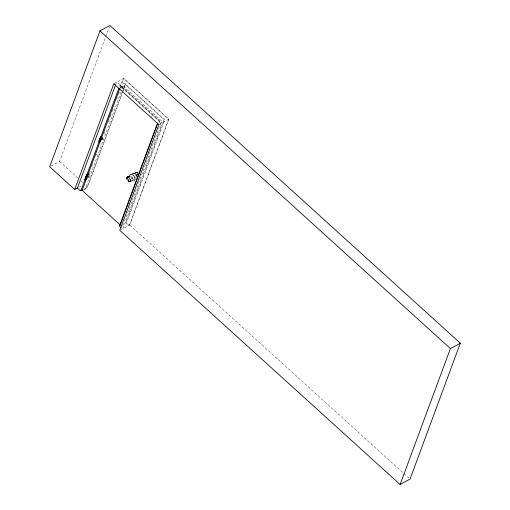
<?xml version="1.0" encoding="UTF-8"?>
<svg xmlns="http://www.w3.org/2000/svg" width="510" height="510" viewBox="0 0 510 510"><rect width="100%" height="100%" fill="white"/><g stroke="black" fill="none" stroke-linecap="round" stroke-linejoin="round"><path stroke-width="0.38" stroke-dasharray="2.55 1.91" d="M135.666 173.617L135.711 173.094M159.7 121.616L121.788 87.102L119.997 87.95M89.352 174.541L89.275 174.063L89.25 174.458M137.082 175.733L136.916 174.987M51 166.081L59.606 161.421L105.468 37.447M105.742 36.701L109.331 26.992M115.968 83.85L116.58 82.276M119.984 87.031L123.076 78.757M120.162 88.077L123.745 78.4L168.797 119.244L129.693 224.961L121.087 229.621M89.295 173.489L90.117 171.252M91.775 166.776L92.603 164.539M95.638 156.328L96.466 154.09M101.987 139.173L102.816 136.935M103.919 133.951L104.748 131.714M108.33 122.011L109.159 119.773M110.262 116.79L111.091 114.552M112.194 111.569L113.022 109.331M116.611 99.635L117.44 97.397M118.543 94.414L119.372 92.176M120.749 88.44L121.578 86.203L122.655 85.623L161.6 120.934L123.796 223.138M89.008 175.115L87.937 177.965M102.006 139.963L102.988 137.317M89.11 175.204L87.918 178.251M121.125 91.972L85.189 189.133L84.112 189.714L83.5 189.255M122.234 88.982L123.063 86.745L121.871 87.229L159.732 121.552L158.871 123.873M122.566 91.634L87.057 187.635L83.787 189.446M122.846 90.888L125.046 84.941L119.831 87.822M102.025 140.25L103.256 136.266M135.73 173.132L135.896 172.705M137.579 174.267L137.496 174.649M118.926 86.184L124.414 83.207L164.704 119.742L126.397 223.297L122.483 225.458M123.516 223.884L122.566 224.438M123.044 228.563L162.199 122.802L117.096 82.002M129.54 225.044L168.695 119.283L123.592 78.483M87.758 178.455L87.395 178.825M134.028 173.942L135.583 172.469L136.584 172.444L137.827 173.164L136.361 172.501M135.909 172.743L136.578 172.329L137.815 172.807M113.813 83.774L123.745 78.4M158.871 124.625L168.797 119.244M79.343 186.979L81.326 185.908M138.07 173.553L136.807 174.751L137.802 174.216M132.064 173.279C133.116 172.367 136.317 174.337 136.648 176.383M137.623 174.241L136.489 174.815L136.814 175.663M129.024 225.324L125.944 222.641L164.067 119.678L124.905 84.169L125.664 83.882L87.567 186.877L86.783 187.215L85.062 185.685M132.237 173.196C134.238 172.909 135.762 174.86 136.431 176.53M137.024 172.412L135.59 172.966L135.826 172.724C135.239 173.126 136.999 171.704 137.496 172.603M136.374 177.767L135.717 177.601M134.13 179.66L133.053 178.921M137.515 172.558L138 172.89M150.966 116.395L152.139 117.453M59.606 161.421L77.654 177.78M81.147 180.948L82.894 182.529M129.693 224.961L408.861 478.055M137.043 176.313L135.902 174.745M136.208 175.325L135.717 174.152M135.647 173.591L135.73 174.171M137.853 172.833L137.082 172.52L137.853 172.833"/><path stroke-width="0.76" d="M129.489 176.122C130.248 170.487 138 178.443 133.964 180.757M85.623 177.754L86.407 178.181M86.349 175.791L87.191 176.128M86.114 178.302L86.553 178.162L86.419 177.729M86.834 177.091L86.713 176.766M87.306 176.186L86.987 175.65M100.33 137.993L101.178 138.331M99.737 140.365L100.432 140.454L100.406 139.931M100.821 139.294L100.693 138.962M99.577 141.805L101.394 136.884L100.597 136.909L101.005 137.496L101.681 137.298L100.999 136.667L100.202 137.974L101.005 138.535L101.127 137.968M130.49 180.852L129.61 178.086L127.742 177.078M126.92 177.862L127.997 176.995L127.353 177.193M86.305 175.644L86.47 176.186L87.178 176.288L87.688 174.879L86.636 174.675L85.151 178.672M86.732 174.943L87.535 175.3L87.427 174.72M100.272 138.796L100.036 139.236L100.782 139.345M101.031 137.432L100.706 136.98L101.509 137.375M87.165 176.16L87.006 175.74M86.177 179.188L86.107 178.78M100.419 140.326L100.368 140.001M101.146 138.357L100.986 137.936M100.68 138.886L100.54 140.365M74.709 189.49L113.813 83.774L158.871 124.625L119.767 230.341L400.114 484.5L410.04 479.119L460.32 343.204L109.886 25.5L99.96 30.88L49.68 166.795L74.709 189.49L78.017 187.699M77.418 188.056L115.693 84.59M99.131 140.868L100.215 137.955L100.782 137.776M85.757 179.82C83.57 181.107 86.732 175.351 86.725 174.783M101.254 137.477C101.076 143.17 96.562 144.808 100.712 136.948M118.894 88.147L81.071 190.396L80.287 190.734L77.482 188.222M85.96 178.965L87.248 175.485M99.686 141.863L101.516 136.954M86.024 179.29L87.529 175.179L86.776 175.14M86.553 178.162L86.84 176.811M101.267 138.395L101.407 136.916M119.697 88.734L82.116 190.338L120.105 224.904M157.545 123.165L119.448 226.159L121.138 227.798M135.985 182.083L120.041 225.611M136.119 181.707L157.673 123.452M400.114 484.5L450.394 348.579L460.32 343.204M130.496 181.146L129.361 181.605L128.227 181.024L129.623 181.624L130.471 180.82M99.246 140.926L99.692 140.785M100.942 139.332L100.368 139.504M100.451 140.295L99.858 140.371L99.705 139.823M85.992 176.753L86.439 176.619M86.955 177.129L85.922 176.983L86.521 176.587M84.928 179.648L85.444 179.533M87.503 174.79L88.734 174.114M127.621 177.11L127.245 178.851C126.059 177.767 128.616 176.02 128.055 176.638L128.781 176.352M100.349 137.929L100.7 137.821M99.144 140.843L99.775 140.754M86.611 174.707L87.057 174.573M85.642 177.697L85.986 177.588M86.802 177.142L85.967 176.811M130.292 181.209L129.623 181.579M131.35 180.929L130.573 181.509L129.323 181.369L130.037 181.413M88.632 174.025L87.07 174.573M83.143 189.79L81.574 190.606L80.701 189.949M99.692 139.74L99.724 140.358M131.822 178.608L131.676 178.545M100.126 138.739L99.852 139.032L100.368 139.504M85.884 177.512L85.514 177.888L86.101 178.302M128.214 177.148L127.06 177.454L126.939 179.182M132.989 180.75L131.911 180.247M128.922 181.158L129.572 181.496M87.044 175.23L86.623 174.72M130.77 176.479L131.625 177.257M99.96 30.88L450.394 348.579M135.813 183.351L135.603 182.911M130.286 179.201L130.471 179.781M132.186 178.258L132.339 179.004M129.272 176.294L129.361 176.919M132.696 177.442L132.721 177.894M128.233 179.743L128.195 180.387L127.825 180.049L128.233 179.743M126.894 177.907L126.926 178.902L126.894 177.907M127.226 177.327L127.181 177.748L127.239 177.282"/></g></svg>
